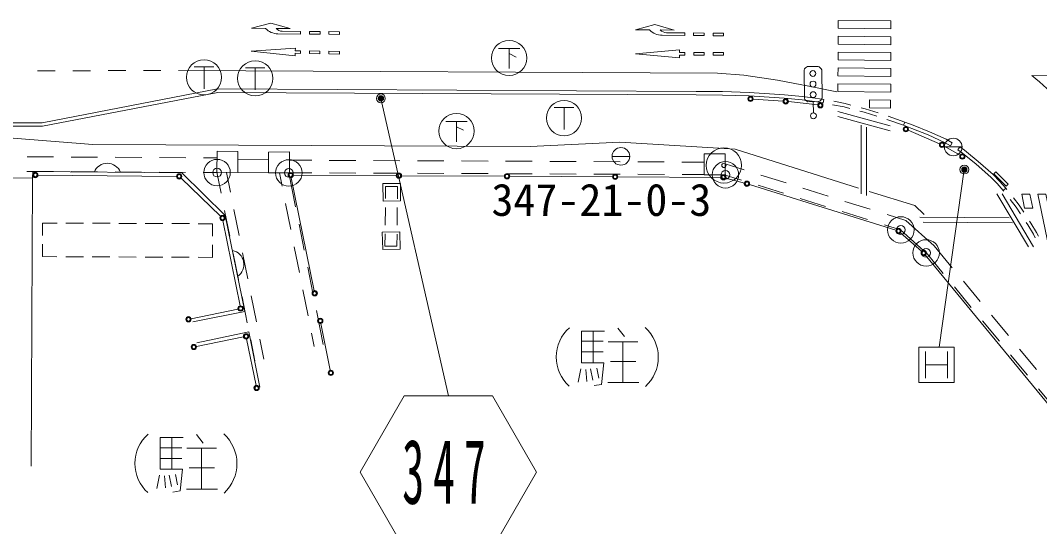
# Model space of a CAD drawing. Units: millimetres, scale not verified. Extents: x 40000 to 680000, y 20000 to 380000.
# Drawn here: x 391710 to 449521, y 266072 to 294796 of the extents above; entities that cross this region are included whole.
import ezdxf
from ezdxf.enums import TextEntityAlignment as Align

# ---------------------------------------------------------------- set-up
doc = ezdxf.new("R2010")
doc.units = ezdxf.units.MM
doc.header["$LTSCALE"] = 1000
doc.header["$PDMODE"] = 32
doc.header["$PDSIZE"] = 500
for name, color, linetype, lineweight in [('M-BGD', 7, 'Continuous', 13), ('M-BGD-EXST', 7, 'Continuous', 13), ('M-BMK-ROW', 30, 'Continuous', 13), ('M-BMK-SRVR', 3, 'Continuous', 13), ('M-STR-HTXT', 7, 'Continuous', 13), ('M-STR-STRC', 7, 'Continuous', 13)]:
    doc.layers.add(name, color=color, linetype=linetype, lineweight=lineweight)
doc.layers.add('M-BMK-HTXT', color=7, linetype='Continuous')
doc.styles.add('ＭＳ ゴシック', font='')
doc.styles.get('ＭＳ ゴシック').set_extended_font_data('MS Gothic')

msp = doc.modelspace()

# ---------------------------------------------------------------- linework, layer by layer
at = {"layer": 'M-BGD'}
for p, q in [((437279, 290310), (437248, 290112)), ((438437, 289887), (437775, 290012)), ((438482, 290082), (437846, 290203)), ((438752, 289803), (438437, 289887)), ((438822, 289991), (438482, 290082)), ((439565, 289584), (439332, 289647)), ((439622, 289776), (439402, 289835)), ((440358, 289542), (439622, 289776)), ((441046, 288528), (438067, 289334)), ((441048, 288821), (438072, 289633)), ((440288, 289355), (439565, 289584)), ((441803, 288842), (440858, 289168)), ((441873, 289029), (440928, 289356)), ((439393, 284961), (439402, 288841)), ((439692, 284859), (439705, 288743)), ((441873, 289029), (441803, 288842)), ((444122, 287612), (445122, 287612)), ((444569, 287845), (444468, 287672)), ((444993, 287615), (444879, 287450)), ((392091, 287059), (393591, 287050)), ((394591, 287043), (396091, 287034)), ((397091, 287028), (398591, 287018)), ((399591, 287012), (401091, 287002)), ((402091, 286996), (402860, 286991)), ((404045, 286901), (405781, 286884)), ((406970, 286863), (408233, 286857)), ((409233, 286853), (410733, 286846)), ((411733, 286841), (413233, 286834)), ((414233, 286830), (415733, 286823)), ((416733, 286818), (418233, 286811)), ((419233, 286806), (420733, 286799)), ((421733, 286795), (423233, 286788)), ((424233, 286783), (425733, 286776)), ((425271, 287080), (426271, 287080)), ((426733, 286772), (428233, 286765)), ((429233, 286760), (430496, 286754)), ((392082, 286229), (393582, 286220)), ((394582, 286213), (396082, 286204)), ((397082, 286198), (398582, 286188)), ((399582, 286182), (401082, 286172)), ((402082, 286166), (402848, 286161)), ((403097, 284995), (402859, 286179)), ((403618, 285042), (403391, 286171)), ((431692, 286651), (432755, 286318)), ((404034, 286161), (405789, 286143)), ((406405, 286147), (406557, 285388)), ((406934, 286152), (407322, 284216)), ((406977, 286153), (408237, 286147)), ((409237, 286143), (410737, 286136)), ((411737, 286131), (413237, 286124)), ((414237, 286120), (415737, 286113)), ((416737, 286108), (418237, 286101)), ((419237, 286096), (420737, 286089)), ((421737, 286085), (423237, 286078)), ((424237, 286073), (425737, 286066)), ((426737, 286062), (428237, 286055)), ((429237, 286050), (430497, 286044)), ((431692, 286022), (432603, 285737)), ((433709, 286020), (435141, 285572)), ((412417, 284682), (412425, 285378)), ((412425, 285378), (413102, 285371)), ((413102, 285371), (413095, 284674)), ((433558, 285438), (434989, 284991)), ((436095, 285273), (437527, 284826)), ((447482, 285105), (447446, 285151)), ((447596, 285284), (447447, 285151)), ((447666, 285195), (447596, 285284)), ((435944, 284692), (437375, 284244)), ((438481, 284527), (439913, 284079)), ((448891, 281949), (447098, 284956)), ((449180, 281946), (447400, 284945)), ((448195, 284193), (447851, 284633)), ((448356, 284311), (448035, 284722)), ((403590, 282544), (403295, 284015)), ((404111, 282591), (403815, 284062)), ((406753, 284407), (407048, 282936)), ((412400, 283182), (412411, 284182)), ((413089, 284174), (413078, 283174)), ((438330, 283946), (439761, 283498)), ((448445, 283828), (448195, 284193)), ((448627, 283916), (448356, 284311)), ((392968, 282594), (392971, 283297)), ((392971, 283297), (393793, 283294)), ((394293, 283292), (395293, 283288)), ((395793, 283285), (396793, 283281)), ((397293, 283279), (398293, 283275)), ((440867, 283781), (441930, 283448)), ((441930, 283448), (443542, 282001)), ((447800, 283596), (442727, 283635)), ((447984, 283302), (442916, 283338)), ((448850, 283188), (448767, 283323)), ((449021, 283292), (448948, 283409)), ((449340, 282760), (449021, 283292)), ((398793, 283273), (399793, 283268)), ((400293, 283266), (401293, 283262)), ((401793, 283260), (402615, 283257)), ((402615, 283257), (402612, 282554)), ((407519, 283235), (407813, 281765)), ((440716, 283199), (441627, 282914)), ((441627, 282914), (443141, 281554)), ((449167, 282661), (448850, 283188)), ((449457, 282549), (449340, 282760)), ((412387, 281985), (412395, 282682)), ((413072, 282674), (413065, 281978)), ((449276, 282462), (449167, 282661)), ((392963, 281391), (392966, 282094)), ((402609, 282054), (402606, 281351)), ((404084, 280093), (403788, 281564)), ((404605, 280140), (404309, 281611)), ((407245, 281956), (407540, 280485)), ((413065, 281978), (412387, 281985)), ((443079, 281619), (444052, 280440)), ((443542, 282001), (444563, 280764)), ((393785, 281388), (392963, 281391)), ((395285, 281382), (394285, 281386)), ((396785, 281375), (395785, 281379)), ((398285, 281369), (397285, 281373)), ((399785, 281362), (398785, 281367)), ((401285, 281356), (400285, 281360)), ((402606, 281351), (401785, 281354)), ((408010, 280784), (408305, 279313)), ((445200, 279993), (446155, 278837)), ((407736, 279505), (408031, 278034)), ((444689, 279669), (445645, 278513)), ((404577, 277642), (404281, 279113)), ((405098, 277690), (404802, 279160)), ((408501, 278333), (408890, 276396)), ((446282, 277742), (447237, 276586)), ((446792, 278066), (447748, 276910)), ((408228, 277053), (408380, 276294)), ((424848, 277161), (423537, 277161)), ((423537, 277161), (423537, 275366)), ((424192, 277161), (424192, 275366)), ((425594, 277341), (425971, 276850)), ((405013, 275478), (404774, 276662)), ((405522, 275580), (405295, 276709)), ((423537, 276587), (424766, 276587)), ((425053, 276554), (426733, 276554)), ((425881, 276554), (425881, 274243)), ((423537, 275981), (424758, 275981)), ((442672, 274251), (442672, 276251)), ((442672, 276251), (444672, 276251)), ((443047, 276001), (443047, 274501)), ((444297, 276001), (444297, 274501)), ((444672, 276251), (444672, 274251)), ((447874, 275815), (448829, 274658)), ((448385, 276139), (449340, 274982)), ((423537, 275366), (424807, 275366)), ((424807, 275366), (424668, 274145)), ((425176, 275440), (426610, 275440)), ((443047, 275251), (444297, 275251)), ((423504, 275030), (423348, 274268)), ((423791, 274989), (423840, 274309)), ((424053, 275030), (424184, 274382)), ((424405, 275071), (424520, 274489)), ((424668, 274145), (424250, 274071)), ((425028, 274243), (426782, 274243)), ((444672, 274251), (442672, 274251)), ((449466, 273887), (450440, 272709)), ((401694, 271303), (402071, 270811)), ((400949, 271123), (399637, 271123)), ((399637, 271123), (399637, 269328)), ((400293, 271123), (400293, 269328)), ((399637, 270549), (400867, 270549)), ((401153, 270516), (402834, 270516)), ((401981, 270516), (401981, 268205)), ((399637, 269943), (400858, 269943)), ((401276, 269402), (402711, 269402)), ((399604, 268992), (399449, 268229)), ((399637, 269328), (400908, 269328)), ((399891, 268951), (399940, 268270)), ((400154, 268992), (400285, 268344)), ((400506, 269033), (400621, 268451)), ((400908, 269328), (400768, 268107)), ((400768, 268107), (400350, 268033)), ((401129, 268205), (402883, 268205))]:
    msp.add_line(p, q, dxfattribs=at)
for points in [[(402894, 290905), (392950, 288986), (390466, 288985), (390467, 288735)], [(437279, 290310), (436786, 290387), (436065, 290480), (435052, 290575), (433050, 290711), (431537, 290756), (430042, 290768), (402894, 290905)], [(402913, 290705), (392969, 288786), (390467, 288785)], [(437248, 290112), (436758, 290188), (436043, 290281), (435036, 290375), (433041, 290512), (431534, 290556), (430040, 290568), (402913, 290705)], [(444468, 287672), (444127, 287871), (443192, 288297), (442271, 288668), (441803, 288842)], [(444569, 287845), (444219, 288049), (443271, 288481), (442344, 288855), (441873, 289029)], [(425706, 287881), (420621, 287641), (395820, 287759), (391046, 288137), (385952, 287798), (384156, 287807)], [(439243, 285283), (432251, 287482), (425706, 287881)], [(444879, 287450), (445139, 287270), (445250, 287184)], [(444993, 287615), (445257, 287431), (445372, 287343)], [(447596, 285284), (447250, 285672), (446884, 286048), (446043, 286798), (445372, 287343)], [(447447, 285151), (447104, 285535), (446746, 285903), (445913, 286646), (445246, 287187)], [(335819, 286174), (392406, 285846), (392327, 269509)], [(401488, 277686), (404434, 278285), (403334, 283728), (400861, 286155), (392419, 286215), (392406, 285846)], [(442965, 283785), (442446, 284283), (439847, 285093)], [(405295, 273976), (404661, 277115), (401717, 276506)]]:
    msp.add_lwpolyline(points, dxfattribs=at)
for points in [[(402866, 287370), (404052, 287352), (404034, 286161), (402848, 286179)], [(405777, 287316), (406965, 287328), (406977, 286153), (405789, 286141)], [(430497, 286029), (430496, 287226), (431691, 287227), (431692, 286031)], [(447031, 286196), (447734, 285497), (447625, 285387), (446921, 286086)], [(413277, 284550), (412280, 284541), (412271, 285538), (413268, 285547)], [(413230, 282799), (413250, 281808), (412259, 281788), (412239, 282779)]]:
    msp.add_lwpolyline(points, close=True, dxfattribs=at)
for centre in [(444622, 287612), (425771, 287080)]:
    msp.add_circle(centre, 500, dxfattribs=at)
for centre, radius, start, end in [((396638, 285873), 812, 22.21313, 156.9734), ((403578, 280945), 812, 304.04523, 78.8055), ((424330, 275694), 2228, 131.69789, 228.01917), ((425607, 275686), 2282, 312.86378, 47.4164), ((400431, 269656), 2228, 131.69789, 228.01917), ((401708, 269648), 2282, 312.86378, 47.4164)]:
    msp.add_arc(centre, radius, start, end, dxfattribs=at)
at = {"layer": 'M-BGD-EXST'}
for p, q in [((418831, 293209), (420031, 293209)), ((419431, 293209), (419431, 292059)), ((419431, 292909), (419831, 292709)), ((401575, 292166), (402675, 292166)), ((402125, 292166), (402125, 290916)), ((404479, 292107), (405579, 292107)), ((405029, 292107), (405029, 290857)), ((421994, 289851), (423094, 289851)), ((422544, 289851), (422544, 288601)), ((415845, 289064), (417045, 289064)), ((416445, 289064), (416445, 287914)), ((416445, 288764), (416845, 288564))]:
    msp.add_line(p, q, dxfattribs=at)
for centre in [(419431, 292659), (402125, 291566), (405029, 291507), (422544, 289251), (416445, 288514)]:
    msp.add_circle(centre, 1000, dxfattribs=at)
at = {"layer": 'M-BMK-ROW'}
for centre in [(402867, 286160), (406936, 286141), (431698, 286034), (441649, 282905), (443083, 281603)]:
    msp.add_circle(centre, 750, dxfattribs=at)
for p in [(402867, 286160), (406936, 286141), (431698, 286034), (441649, 282905), (443083, 281603)]:
    msp.add_point(p, dxfattribs=at)
at = {"layer": 'M-BMK-SRVR'}
for radius in [1000, 120]:
    msp.add_circle((431613, 286566), radius, dxfattribs=at)
at = {"layer": 'M-STR-HTXT'}
for p, q in [((412158, 290370), (415987, 273498)), ((445250, 286331), (443815, 276250))]:
    msp.add_line(p, q, dxfattribs=at)
for centre, radius in [((412158, 290370), 150), ((412158, 290370), 120), ((412158, 290370), 90), ((412158, 290370), 60), ((412158, 290370), 30), ((412158, 290370), 20), ((445250, 286331), 150), ((445250, 286331), 120), ((445250, 286331), 90), ((445250, 286331), 60), ((445250, 286331), 30), ((445250, 286331), 20)]:
    msp.add_circle(centre, radius, dxfattribs=at)
for p in [(412158, 290370), (445250, 286331)]:
    msp.add_point(p, dxfattribs=at)
at = {"layer": 'M-STR-STRC'}
for p, q in [((404809, 294347), (405609, 294340)), ((426598, 294263), (427398, 294256)), ((404803, 293044), (407306, 293227)), ((407306, 293227), (407303, 293077)), ((426599, 292907), (429099, 293128)), ((429099, 293128), (429099, 292978)), ((404803, 293044), (407298, 292777)), ((407298, 292777), (407301, 292927)), ((426599, 292907), (429098, 292678)), ((429098, 292678), (429099, 292828)), ((396689, 291945), (397689, 291950)), ((398689, 291956), (399679, 291961)), ((436178, 290377), (436160, 291976)), ((436958, 292186), (436358, 292179)), ((437160, 291988), (437178, 290388)), ((392689, 291925), (393689, 291930)), ((394689, 291935), (395689, 291940)), ((433271, 290332), (434969, 290211)), ((435268, 290184), (436932, 289995)), ((436981, 290186), (436381, 290179)), ((436681, 290182), (436688, 289549)), ((442069, 288562), (443846, 287797)), ((444113, 287662), (445006, 287145)), ((400564, 285945), (392704, 286020)), ((403063, 283687), (400822, 285840)), ((408374, 279459), (407073, 285869)), ((413029, 285985), (407193, 286015)), ((419164, 285953), (413329, 285984)), ((425299, 285921), (419464, 285952)), ((431434, 285890), (425599, 285920)), ((432775, 285567), (431729, 285850)), ((441371, 282889), (433063, 285483)), ((404169, 278594), (403201, 283436)), ((442830, 281698), (441628, 282746)), ((450183, 272811), (443038, 281484)), ((401392, 277868), (404052, 278416)), ((408751, 277598), (409289, 274941)), ((404365, 276839), (401693, 276294)), ((405079, 274088), (404542, 276722)), ((413487, 273498), (418487, 273498))]:
    msp.add_line(p, q, dxfattribs=at)
for points in [[(404809, 294347), (405911, 294638), (407009, 294328), (406209, 294335)], [(426598, 294263), (427701, 294554), (428798, 294244), (427998, 294251)], [(406564, 294182), (407607, 294172), (407606, 294022), (406320, 294034)], [(408707, 294162), (408107, 294168), (408106, 294018), (408706, 294012), (408707, 294162), (408107, 294168)], [(409806, 294003), (409807, 294153), (409207, 294158), (409206, 294008), (409806, 294003), (409807, 294153), (409207, 294158)], [(428354, 294098), (429397, 294089), (429395, 293939), (428110, 293950)], [(430497, 294079), (429897, 294084), (429895, 293934), (430495, 293929), (430497, 294079), (429897, 294084)], [(431595, 293919), (431597, 294069), (430997, 294075), (430995, 293925), (431595, 293919), (431597, 294069), (430997, 294075)], [(407301, 292927), (407601, 292922), (407603, 293072), (407303, 293077)], [(409203, 293045), (409803, 293035), (409801, 292885), (409201, 292895), (409203, 293045), (409803, 293035), (409801, 292885), (409201, 292895)], [(429099, 292828), (429399, 292827), (429399, 292977), (429099, 292978)], [(430999, 292974), (431599, 292973), (431599, 292823), (430999, 292824), (430999, 292974), (431599, 292973), (431599, 292823), (430999, 292824)], [(400671, 291959), (431256, 291794), (432742, 291680), (434646, 291407), (436429, 291066), (438024, 290739)], [(449084, 291668), (450542, 291656), (450721, 290154)], [(413487, 273498), (410987, 269168), (413487, 264838), (418487, 264838), (420987, 269168), (418487, 273498)]]:
    msp.add_lwpolyline(points, dxfattribs=at)
for points in [[(441087, 294762), (438103, 294796), (438101, 294346), (441085, 294312)], [(441084, 293864), (438097, 293898), (438096, 293448), (441082, 293414)], [(408101, 292914), (408103, 293064), (408703, 293054), (408701, 292904)], [(429899, 292826), (429899, 292976), (430499, 292975), (430499, 292825)], [(441081, 292966), (438091, 293000), (438090, 292550), (441079, 292516)], [(441078, 292068), (438085, 292102), (438084, 291652), (441076, 291618)], [(441075, 291170), (438079, 291204), (438078, 290754), (441074, 290720)], [(439873, 290286), (439872, 289836), (441071, 289822), (441072, 290272)], [(448963, 284942), (448503, 284944), (448669, 284150), (449130, 284147)], [(450510, 281932), (449882, 284937), (449421, 284939), (450050, 281934)]]:
    msp.add_lwpolyline(points, close=True, dxfattribs=at)
for centre, radius in [((436662, 291782), 167), ((436669, 291182), 167), ((433121, 290343), 150), ((433121, 290343), 120), ((433121, 290343), 100), ((435119, 290200), 150), ((435119, 290200), 120), ((435119, 290200), 100), ((436676, 290582), 167), ((437082, 289979), 150), ((437082, 289979), 120), ((437082, 289979), 100), ((436690, 289382), 167), ((441931, 288621), 150), ((441931, 288621), 120), ((441931, 288621), 100), ((443983, 287737), 150), ((443983, 287737), 120), ((443983, 287737), 100), ((445136, 287070), 150), ((445136, 287070), 120), ((445136, 287070), 100), ((392554, 286021), 150), ((407043, 286016), 150), ((407043, 286016), 150), ((392554, 286021), 120), ((392554, 286021), 100), ((400714, 285943), 150), ((400714, 285943), 120), ((400714, 285943), 100), ((407043, 286016), 120), ((407043, 286016), 120), ((407043, 286016), 100), ((407043, 286016), 100), ((413179, 285984), 150), ((413179, 285984), 120), ((413179, 285984), 100), ((419314, 285952), 150), ((419314, 285952), 120), ((419314, 285952), 100), ((425449, 285921), 150), ((425449, 285921), 120), ((425449, 285921), 100), ((431584, 285889), 150), ((431584, 285889), 120), ((431584, 285889), 100), ((432920, 285528), 150), ((432920, 285528), 120), ((432920, 285528), 100), ((403171, 283583), 150), ((403171, 283583), 120), ((403171, 283583), 100), ((441515, 282844), 150), ((441515, 282844), 120), ((441515, 282844), 100), ((442943, 281600), 150), ((442943, 281600), 150), ((442943, 281600), 120), ((442943, 281600), 120), ((442943, 281600), 100), ((442943, 281600), 100), ((408404, 279312), 150), ((408404, 279312), 120), ((408404, 279312), 100), ((404199, 278447), 150), ((404199, 278447), 120), ((404199, 278447), 100), ((401245, 277838), 150), ((401245, 277838), 120), ((401245, 277838), 100), ((408721, 277746), 150), ((408721, 277746), 120), ((408721, 277746), 100), ((404512, 276869), 150), ((404512, 276869), 120), ((404512, 276869), 100), ((401546, 276264), 150), ((401546, 276264), 120), ((401546, 276264), 100), ((409319, 274794), 150), ((409319, 274794), 120), ((409319, 274794), 100), ((405109, 273941), 150), ((405109, 273941), 120), ((405109, 273941), 100)]:
    msp.add_circle(centre, radius, dxfattribs=at)
for centre, radius, start, end in [((406329, 295034), 1000, 223.91357, 269.48658), ((406569, 294682), 500, 223.91357, 269.48659), ((428118, 294950), 1000, 223.92234, 269.49535), ((428358, 294598), 500, 223.92234, 269.49535), ((436448, 291893), 299, 107.42766, 163.86951), ((436850, 291873), 331, 20.35256, 70.94461), ((435572, 275416), 21135, 44.21086, 50.25916), ((436446, 290448), 277, 194.96212, 256.33505), ((436900, 290462), 288, 286.18009, 345.11708)]:
    msp.add_arc(centre, radius, start, end, dxfattribs=at)

# ---------------------------------------------------------------- texts
at = {"layer": 'M-BMK-HTXT', "style": 'ＭＳ ゴシック'}
msp.add_text('347-21-0-3', height=1833, dxfattribs=at).set_placement((418430, 283152), align=Align.BOTTOM_LEFT)
at = {"layer": 'M-STR-STRC', "insert": (415987, 269168), "char_height": 3666, "attachment_point": 5, "style": 'ＭＳ ゴシック'}
msp.add_mtext('\\T1.4;\\W0.5;347', dxfattribs=at)

doc.saveas('drawing.dxf')
